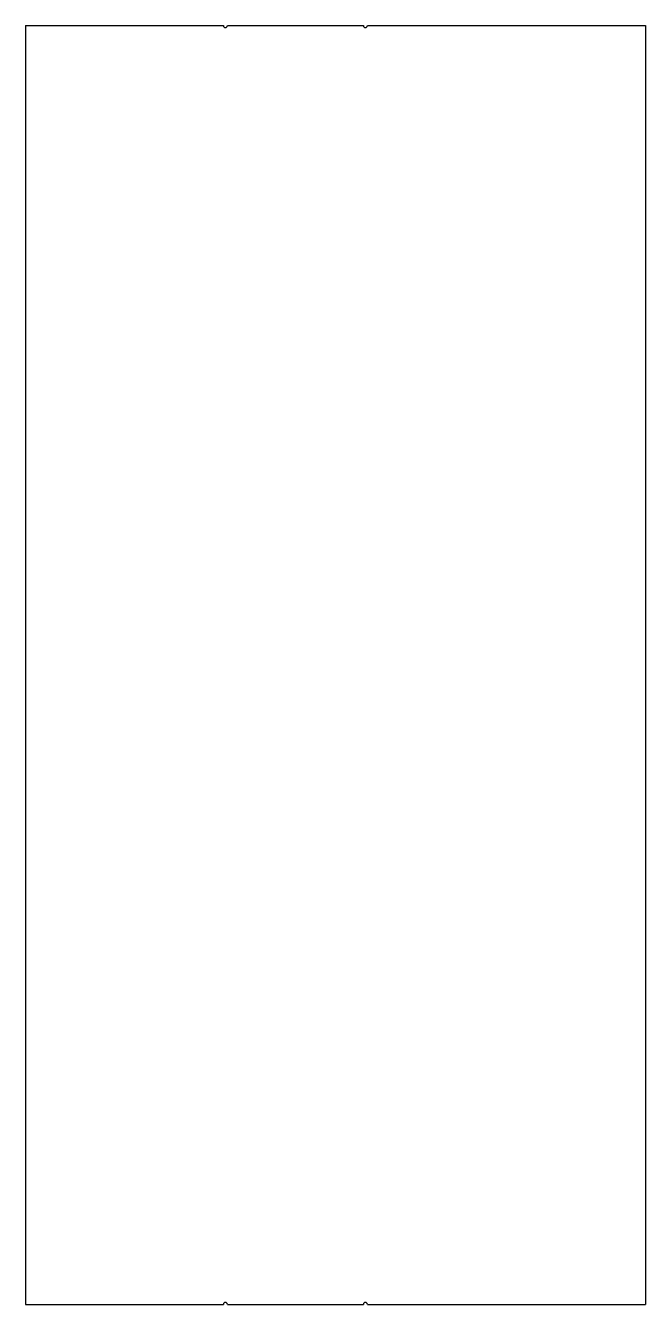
# Model space of a CAD drawing. Header units: millimetres. Extents: x -475 to 760, y 0 to 2550.
import ezdxf

# ---------------------------------------------------------------- set-up
doc = ezdxf.new("R2010")
doc.units = ezdxf.units.MM

msp = doc.modelspace()

# ---------------------------------------------------------------- linework, layer by layer
at = {"color": 7, "linetype": 'Continuous', "lineweight": 25}
for p, q in [((-475, 2550), (-475, 0)), ((-475, 2550), (-80.9, 2550)), ((-72.9, 2550), (198, 2550)), ((206, 2550), (760, 2550)), ((760, 2550), (760, 0)), ((-475, 0), (-80.9, 0)), ((-72.9, 0), (198, 0)), ((206, 0), (760, 0))]:
    msp.add_line(p, q, dxfattribs=at)
for centre, start, end in [((-76.9, 2550), 180, 0), ((202, 2550), 180, 0), ((-76.9, 0), 0, 180), ((202, 0), 0, 180)]:
    msp.add_arc(centre, 4, start, end, dxfattribs=at)

doc.saveas('drawing.dxf')
